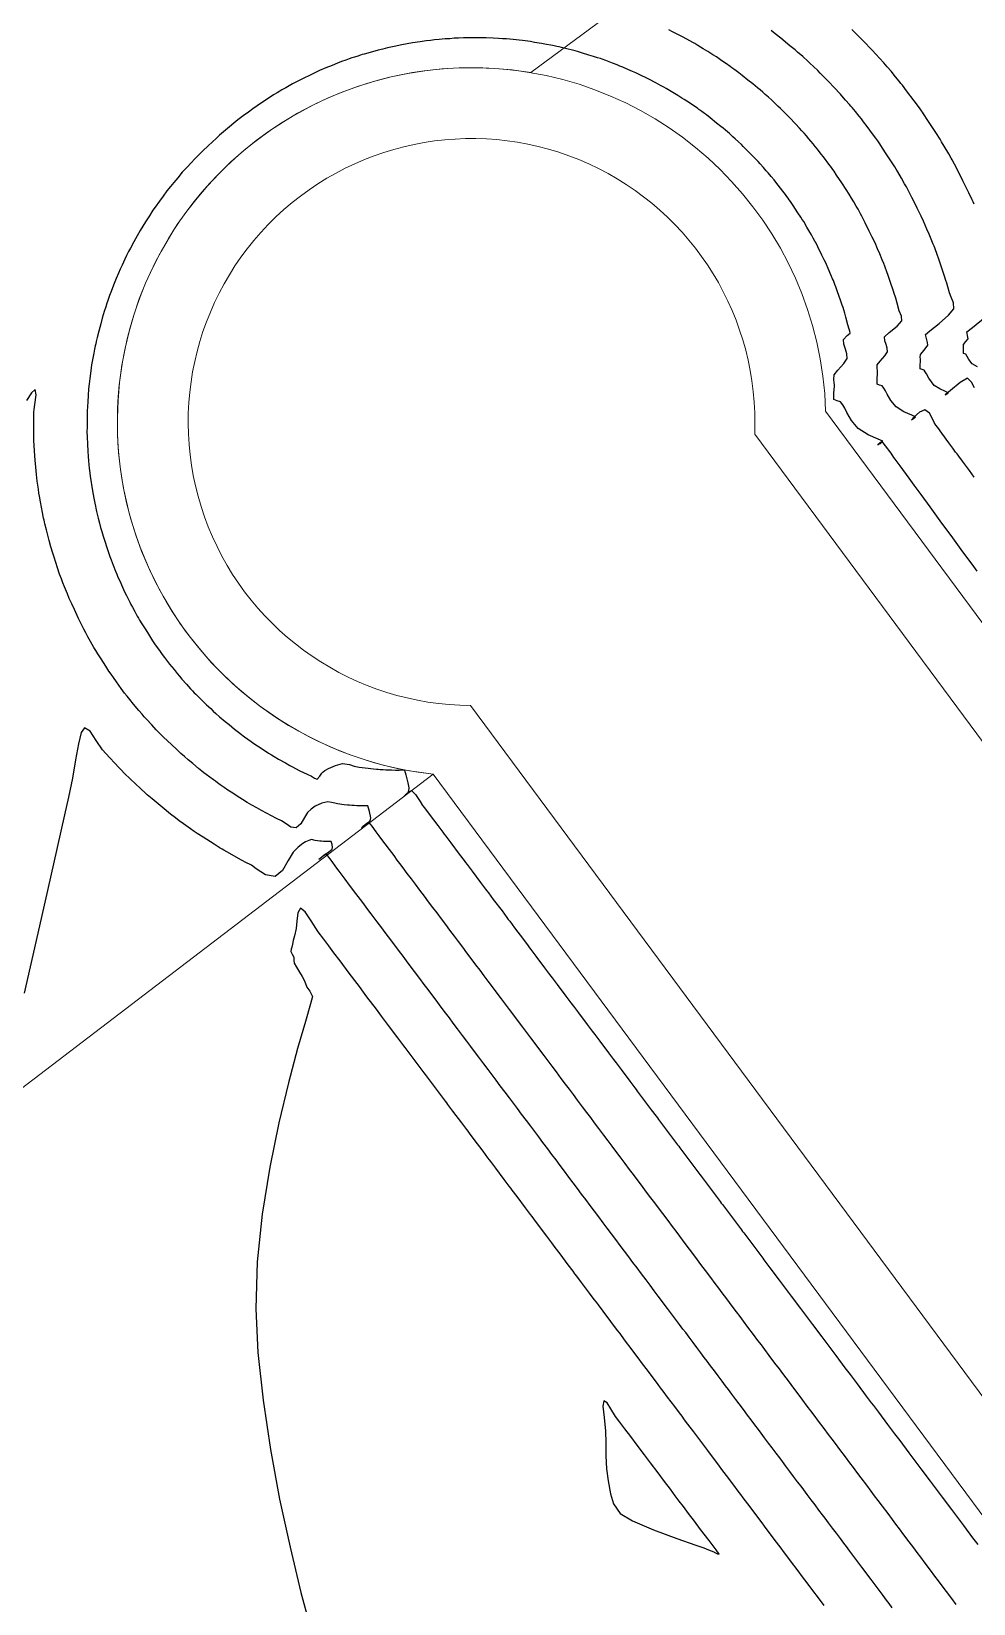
# Model space of a CAD drawing. Header units: millimetres. Extents: x 340454 to 342791, y 6993867 to 6995092.
# Drawn here: x 340699.04 to 340725.63, y 6994700.6 to 6994744.97 of the extents above; entities that cross this region are included whole.
import ezdxf

# ---------------------------------------------------------------- set-up
doc = ezdxf.new("R2010")
doc.units = ezdxf.units.MM
doc.header["$LTSCALE"] = 10
for name, color, linetype in [('T-HM-CURVA_INTERMEDIARIA', 45, 'Continuous'), ('T-HM-CURVA_MESTRA', 20, 'Continuous'), ('URB-Calçadas', 2, 'Continuous'), ('URB-Quadras', 3, 'Continuous')]:
    doc.layers.add(name, color=color, linetype=linetype)

msp = doc.modelspace()

# ---------------------------------------------------------------- linework, layer by layer
at = {"layer": 'T-HM-CURVA_INTERMEDIARIA', "color": 45, "linetype": 'Continuous', "lineweight": -3, "flags": 128}
for points, elevation in [([(340725.732, 6994729.737), (340725.59, 6994729.93), (340725.332, 6994730.284), (340725.19, 6994730.478), (340725.14, 6994730.546), (340724.998, 6994730.739), (340724.741, 6994731.091), (340724.599, 6994731.285), (340724.547, 6994731.356), (340724.406, 6994731.549), (340724.15, 6994731.899), (340724.009, 6994732.092), (340723.954, 6994732.166), (340723.813, 6994732.36), (340723.557, 6994732.71), (340723.418, 6994732.899), (340723.384, 6994732.946), (340723.303, 6994733.063), (340723.151, 6994733.277), (340723.056, 6994733.394), (340722.984, 6994733.347), (340722.928, 6994733.298), (340723, 6994733.345), (340723.072, 6994733.407), (340722.941, 6994733.466), (340722.658, 6994733.589), (340722.38, 6994733.766), (340722.189, 6994733.993), (340722.06, 6994734.215), (340721.995, 6994734.342), (340721.941, 6994734.435), (340721.88, 6994734.516), (340721.78, 6994734.548), (340721.692, 6994734.584), (340721.689, 6994734.774), (340721.704, 6994734.948), (340721.704, 6994735.001), (340721.703, 6994735.054), (340721.693, 6994735.149), (340721.697, 6994735.278), (340721.798, 6994735.406), (340721.969, 6994735.598), (340722.07, 6994735.742), (340722.06, 6994735.868), (340722.02, 6994736.001), (340721.973, 6994736.145), (340721.958, 6994736.279), (340722.062, 6994736.39), (340722.152, 6994736.455), (340722.141, 6994736.51), (340722.122, 6994736.567), (340722.089, 6994736.69), (340722.031, 6994736.902), (340721.998, 6994737.022), (340721.969, 6994737.116), (340721.948, 6994737.177), (340721.924, 6994737.246), (340721.876, 6994737.386), (340721.793, 6994737.625), (340721.745, 6994737.763), (340721.72, 6994737.827), (340721.697, 6994737.887), (340721.675, 6994737.939), (340721.653, 6994737.991), (340721.608, 6994738.097), (340721.529, 6994738.283), (340721.481, 6994738.395), (340721.45, 6994738.46), (340721.418, 6994738.524), (340721.351, 6994738.66), (340721.239, 6994738.888), (340721.178, 6994739.009), (340721.154, 6994739.055), (340721.108, 6994739.138), (340721.059, 6994739.227), (340721.013, 6994739.307), (340720.929, 6994739.449), (340720.838, 6994739.603), (340720.798, 6994739.665), (340720.756, 6994739.728), (340720.675, 6994739.851), (340720.539, 6994740.057), (340720.462, 6994740.174), (340720.43, 6994740.219), (340720.398, 6994740.264), (340720.36, 6994740.313), (340720.321, 6994740.365), (340720.246, 6994740.464), (340720.12, 6994740.629), (340720.051, 6994740.719), (340720.002, 6994740.778), (340719.919, 6994740.879), (340719.835, 6994740.979), (340719.783, 6994741.038), (340719.702, 6994741.131), (340719.607, 6994741.238), (340719.551, 6994741.296), (340719.496, 6994741.353), (340719.392, 6994741.46), (340719.223, 6994741.634), (340719.131, 6994741.728), (340719.079, 6994741.778), (340718.994, 6994741.858), (340718.907, 6994741.939), (340718.84, 6994741.999), (340718.741, 6994742.086), (340718.627, 6994742.187), (340718.561, 6994742.24), (340718.496, 6994742.292), (340718.38, 6994742.385), (340718.194, 6994742.534), (340718.095, 6994742.613), (340718.041, 6994742.653), (340717.963, 6994742.71), (340717.879, 6994742.771), (340717.836, 6994742.801), (340717.792, 6994742.831), (340717.671, 6994742.914), (340717.537, 6994743.005), (340717.468, 6994743.049), (340717.398, 6994743.091), (340717.283, 6994743.163), (340717.1, 6994743.275), (340717.002, 6994743.335), (340716.957, 6994743.361), (340716.89, 6994743.397), (340716.795, 6994743.448), (340716.665, 6994743.517), (340716.464, 6994743.623), (340716.356, 6994743.681), (340716.287, 6994743.713), (340716.198, 6994743.756), (340716.103, 6994743.801), (340716.052, 6994743.823), (340716.002, 6994743.845), (340715.878, 6994743.9), (340715.736, 6994743.961), (340715.652, 6994743.994), (340715.569, 6994744.026), (340715.443, 6994744.074), (340715.251, 6994744.147), (340715.15, 6994744.186), (340715.1, 6994744.203), (340715.022, 6994744.227), (340714.908, 6994744.263), (340714.773, 6994744.305), (340714.57, 6994744.368), (340714.452, 6994744.404), (340714.383, 6994744.422), (340714.314, 6994744.439), (340714.148, 6994744.481), (340713.998, 6994744.519), (340713.935, 6994744.533), (340713.872, 6994744.547), (340713.792, 6994744.564), (340713.698, 6994744.581), (340713.58, 6994744.602), (340713.44, 6994744.627), (340713.241, 6994744.662), (340713.123, 6994744.683), (340713.051, 6994744.693), (340712.978, 6994744.703), (340712.896, 6994744.712), (340712.805, 6994744.721), (340712.638, 6994744.74), (340712.449, 6994744.759), (340712.334, 6994744.766), (340712.219, 6994744.771), (340712.075, 6994744.778), (340711.879, 6994744.788), (340711.772, 6994744.793), (340711.719, 6994744.794), (340711.666, 6994744.794), (340711.567, 6994744.795), (340711.463, 6994744.795), (340711.398, 6994744.794), (340711.333, 6994744.792), (340711.234, 6994744.79), (340711.095, 6994744.785), (340710.974, 6994744.777), (340710.848, 6994744.767), (340710.717, 6994744.758), (340710.546, 6994744.746), (340710.42, 6994744.735), (340710.302, 6994744.72), (340710.184, 6994744.703), (340710.008, 6994744.681), (340709.793, 6994744.65), (340709.642, 6994744.622), (340709.491, 6994744.591), (340709.277, 6994744.549), (340709.086, 6994744.509), (340708.955, 6994744.475), (340708.825, 6994744.439), (340708.6, 6994744.379), (340708.433, 6994744.334), (340708.378, 6994744.317), (340708.323, 6994744.299), (340708.248, 6994744.276), (340708.16, 6994744.248), (340708.085, 6994744.222), (340708.01, 6994744.195), (340707.914, 6994744.162), (340707.793, 6994744.119), (340707.674, 6994744.071), (340707.531, 6994744.013), (340707.35, 6994743.94), (340707.168, 6994743.864), (340707.037, 6994743.803), (340706.908, 6994743.739), (340706.709, 6994743.644), (340706.56, 6994743.571), (340706.486, 6994743.531), (340706.412, 6994743.491), (340706.309, 6994743.435), (340706.217, 6994743.384), (340706.164, 6994743.354), (340706.111, 6994743.322), (340706.046, 6994743.285), (340705.972, 6994743.241), (340705.873, 6994743.178), (340705.723, 6994743.08), (340705.564, 6994742.979), (340705.406, 6994742.875), (340705.284, 6994742.787), (340705.165, 6994742.697), (340705.014, 6994742.587), (340704.864, 6994742.474), (340704.748, 6994742.379), (340704.633, 6994742.281), (340704.458, 6994742.133), (340704.349, 6994742.041), (340704.301, 6994741.998), (340704.242, 6994741.944), (340704.163, 6994741.869), (340704.022, 6994741.736), (340703.886, 6994741.61), (340703.752, 6994741.482), (340703.648, 6994741.372), (340703.545, 6994741.261), (340703.43, 6994741.14), (340703.296, 6994740.995), (340703.168, 6994740.843), (340703.059, 6994740.708), (340702.96, 6994740.59), (340702.863, 6994740.47), (340702.755, 6994740.324), (340702.649, 6994740.176), (340702.531, 6994740.012), (340702.467, 6994739.924), (340702.435, 6994739.876), (340702.367, 6994739.768), (340702.257, 6994739.595), (340702.181, 6994739.475), (340702.106, 6994739.354), (340702.021, 6994739.202), (340701.93, 6994739.035), (340701.834, 6994738.858), (340701.781, 6994738.762), (340701.75, 6994738.7), (340701.724, 6994738.648), (340701.674, 6994738.54), (340701.598, 6994738.378), (340701.545, 6994738.265), (340701.493, 6994738.151), (340701.43, 6994737.994), (340701.357, 6994737.807), (340701.286, 6994737.629), (340701.244, 6994737.522), (340701.222, 6994737.459), (340701.202, 6994737.402), (340701.185, 6994737.353), (340701.169, 6994737.304), (340701.136, 6994737.2), (340701.094, 6994737.068), (340701.064, 6994736.974), (340701.035, 6994736.879), (340700.993, 6994736.72), (340700.94, 6994736.513), (340700.894, 6994736.333), (340700.866, 6994736.223), (340700.852, 6994736.158), (340700.839, 6994736.099), (340700.819, 6994736.005), (340700.799, 6994735.892), (340700.773, 6994735.75), (340700.755, 6994735.654), (340700.738, 6994735.558), (340700.716, 6994735.387), (340700.689, 6994735.172), (340700.669, 6994735.029), (340700.652, 6994734.886), (340700.638, 6994734.695), (340700.627, 6994734.517), (340700.618, 6994734.386), (340700.61, 6994734.255), (340700.608, 6994734.12), (340700.607, 6994733.947), (340700.607, 6994733.806), (340700.606, 6994733.669), (340700.607, 6994733.531), (340700.618, 6994733.324), (340700.631, 6994733.121), (340700.64, 6994732.973), (340700.648, 6994732.853), (340700.66, 6994732.736), (340700.67, 6994732.645), (340700.677, 6994732.58), (340700.684, 6994732.515), (340700.698, 6994732.41), (340700.713, 6994732.306), (340700.722, 6994732.243), (340700.731, 6994732.179), (340700.762, 6994732.007), (340700.801, 6994731.798), (340700.827, 6994731.659), (340700.843, 6994731.57), (340700.856, 6994731.511), (340700.879, 6994731.418), (340700.926, 6994731.234), (340700.962, 6994731.091), (340700.991, 6994730.971), (340701.023, 6994730.852), (340701.062, 6994730.725), (340701.116, 6994730.556), (340701.157, 6994730.433), (340701.2, 6994730.296), (340701.23, 6994730.204), (340701.25, 6994730.15), (340701.266, 6994730.104), (340701.285, 6994730.052), (340701.344, 6994729.906), (340701.412, 6994729.734), (340701.445, 6994729.652), (340701.478, 6994729.57), (340701.529, 6994729.46), (340701.61, 6994729.283), (340701.669, 6994729.157), (340701.721, 6994729.046), (340701.765, 6994728.952), (340701.812, 6994728.86), (340701.848, 6994728.792), (340701.888, 6994728.716), (340701.954, 6994728.596), (340702.026, 6994728.468), (340702.058, 6994728.41), (340702.091, 6994728.353), (340702.153, 6994728.252), (340702.263, 6994728.077), (340702.339, 6994727.956), (340702.395, 6994727.865), (340702.453, 6994727.775), (340702.532, 6994727.662), (340702.651, 6994727.498), (340702.73, 6994727.388), (340702.79, 6994727.304), (340702.851, 6994727.22), (340702.936, 6994727.114), (340703.065, 6994726.957), (340703.152, 6994726.851), (340703.217, 6994726.771), (340703.283, 6994726.692), (340703.412, 6994726.549), (340703.53, 6994726.42), (340703.586, 6994726.359), (340703.635, 6994726.306), (340703.675, 6994726.265), (340703.714, 6994726.224), (340703.811, 6994726.131), (340703.984, 6994725.965), (340704.098, 6994725.856), (340704.17, 6994725.787), (340704.242, 6994725.719), (340704.348, 6994725.629), (340704.511, 6994725.493), (340704.616, 6994725.405), (340704.691, 6994725.342), (340704.766, 6994725.279), (340704.88, 6994725.192), (340704.972, 6994725.122), (340705.012, 6994725.092), (340705.052, 6994725.061), (340705.149, 6994724.992), (340705.243, 6994724.925), (340705.317, 6994724.873), (340705.42, 6994724.806), (340705.61, 6994724.683), (340705.734, 6994724.603), (340705.813, 6994724.551), (340705.892, 6994724.501), (340706.015, 6994724.432), (340706.207, 6994724.324), (340706.328, 6994724.256), (340706.409, 6994724.21), (340706.49, 6994724.166), (340706.617, 6994724.104), (340706.818, 6994724.007), (340706.944, 6994723.947), (340707.029, 6994723.897), (340707.108, 6994723.868), (340707.178, 6994723.952), (340707.233, 6994724.038), (340707.275, 6994724.076), (340707.319, 6994724.111), (340707.421, 6994724.163), (340707.625, 6994724.253), (340707.816, 6994724.308), (340708.015, 6994724.279), (340708.153, 6994724.232), (340708.286, 6994724.209), (340708.376, 6994724.195), (340708.462, 6994724.183), (340708.545, 6994724.172), (340708.619, 6994724.164), (340708.693, 6994724.157), (340708.779, 6994724.15), (340708.83, 6994724.146), (340708.885, 6994724.142), (340708.965, 6994724.137), (340709.038, 6994724.133), (340709.099, 6994724.129), (340709.203, 6994724.125), (340709.314, 6994724.12), (340709.365, 6994724.12), (340709.417, 6994724.119), (340709.49, 6994724.126), (340709.568, 6994724.121), (340709.609, 6994723.992), (340709.664, 6994723.76), (340709.692, 6994723.618), (340709.678, 6994723.534), (340709.655, 6994723.463), (340709.602, 6994723.421), (340709.558, 6994723.389), (340709.64, 6994723.47), (340709.768, 6994723.545), (340709.877, 6994723.434), (340710.012, 6994723.237), (340710.082, 6994723.127), (340710.137, 6994723.055), (340710.269, 6994722.878), (340710.511, 6994722.556), (340710.65, 6994722.371), (340710.693, 6994722.313), (340710.737, 6994722.255), (340710.875, 6994722.071), (340711.116, 6994721.75), (340711.253, 6994721.567), (340711.295, 6994721.511), (340711.338, 6994721.455), (340711.476, 6994721.271), (340711.719, 6994720.947), (340711.856, 6994720.764), (340711.897, 6994720.71), (340711.938, 6994720.656), (340712.077, 6994720.471), (340712.322, 6994720.145), (340712.46, 6994719.961), (340712.499, 6994719.908), (340712.539, 6994719.856), (340712.678, 6994719.671), (340712.924, 6994719.343), (340713.063, 6994719.158), (340713.101, 6994719.107), (340713.139, 6994719.056), (340713.278, 6994718.871), (340713.526, 6994718.541), (340713.665, 6994718.356), (340713.702, 6994718.307), (340713.74, 6994718.257), (340713.879, 6994718.071), (340714.127, 6994717.741), (340714.266, 6994717.555), (340714.303, 6994717.506), (340714.34, 6994717.457), (340714.48, 6994717.271), (340714.728, 6994716.94), (340714.868, 6994716.754), (340714.904, 6994716.706), (340714.941, 6994716.657), (340715.08, 6994716.471), (340715.33, 6994716.139), (340715.469, 6994715.953), (340715.505, 6994715.905), (340715.541, 6994715.858), (340715.681, 6994715.671), (340715.931, 6994715.338), (340716.071, 6994715.152), (340716.106, 6994715.105), (340716.142, 6994715.058), (340716.282, 6994714.871), (340716.533, 6994714.537), (340716.673, 6994714.351), (340716.707, 6994714.305), (340716.742, 6994714.258), (340716.883, 6994714.071), (340717.134, 6994713.736), (340717.275, 6994713.549), (340717.309, 6994713.504), (340717.343, 6994713.459), (340717.483, 6994713.271), (340717.736, 6994712.934), (340717.877, 6994712.747), (340717.91, 6994712.703), (340717.943, 6994712.659), (340718.084, 6994712.471), (340718.338, 6994712.133), (340718.479, 6994711.945), (340718.511, 6994711.902), (340718.544, 6994711.859), (340718.685, 6994711.671), (340718.94, 6994711.332), (340719.081, 6994711.144), (340719.113, 6994711.102), (340719.144, 6994711.06), (340719.286, 6994710.871), (340719.542, 6994710.53), (340719.683, 6994710.342), (340719.714, 6994710.301), (340719.745, 6994710.26), (340719.887, 6994710.071), (340720.143, 6994709.729), (340720.285, 6994709.54), (340720.345, 6994709.46), (340720.487, 6994709.271), (340720.745, 6994708.928), (340720.887, 6994708.739), (340720.946, 6994708.661), (340721.088, 6994708.471), (340721.347, 6994708.127), (340721.489, 6994707.937), (340721.546, 6994707.861), (340721.603, 6994707.785), (340721.746, 6994707.595), (340722.004, 6994707.251), (340722.147, 6994707.062), (340722.204, 6994706.985), (340722.346, 6994706.795), (340722.605, 6994706.452), (340722.747, 6994706.262), (340722.805, 6994706.185), (340722.947, 6994705.996), (340723.205, 6994705.652), (340723.348, 6994705.462), (340723.405, 6994705.385), (340723.548, 6994705.196), (340723.806, 6994704.852), (340723.948, 6994704.663), (340724.006, 6994704.586), (340724.148, 6994704.396), (340724.406, 6994704.053), (340724.549, 6994703.863), (340724.606, 6994703.786), (340724.749, 6994703.596), (340725.007, 6994703.253), (340725.149, 6994703.063), (340725.207, 6994702.986), (340725.349, 6994702.797), (340725.607, 6994702.453), (340725.75, 6994702.264)], 729), ([(340725.648, 6994732.391), (340725.515, 6994732.574), (340725.322, 6994732.838), (340725.214, 6994732.985), (340725.169, 6994733.044), (340725.127, 6994733.099), (340725.09, 6994733.153), (340725.052, 6994733.206), (340724.94, 6994733.359), (340724.742, 6994733.63), (340724.623, 6994733.792), (340724.573, 6994733.862), (340724.522, 6994733.931), (340724.475, 6994734.033), (340724.385, 6994734.192), (340724.262, 6994734.287), (340724.103, 6994734.223), (340723.95, 6994734.083), (340723.882, 6994734.006), (340723.938, 6994734.044), (340723.995, 6994734.091), (340723.892, 6994734.136), (340723.669, 6994734.234), (340723.451, 6994734.373), (340723.299, 6994734.554), (340723.197, 6994734.731), (340723.148, 6994734.827), (340723.105, 6994734.899), (340723.058, 6994734.964), (340722.98, 6994734.989), (340722.91, 6994735.017), (340722.909, 6994735.165), (340722.919, 6994735.303), (340722.919, 6994735.387), (340722.912, 6994735.464), (340722.914, 6994735.563), (340722.993, 6994735.662), (340723.128, 6994735.819), (340723.207, 6994735.928), (340723.197, 6994736.027), (340723.168, 6994736.131), (340723.132, 6994736.241), (340723.119, 6994736.35), (340723.248, 6994736.47), (340723.476, 6994736.652), (340723.613, 6994736.798), (340723.596, 6994736.934), (340723.536, 6994737.082), (340723.477, 6994737.298), (340723.438, 6994737.442), (340723.422, 6994737.495), (340723.405, 6994737.549), (340723.365, 6994737.666), (340723.291, 6994737.881), (340723.233, 6994738.05), (340723.177, 6994738.211), (340723.151, 6994738.285), (340723.127, 6994738.349), (340723.097, 6994738.425), (340723.056, 6994738.523), (340722.985, 6994738.692), (340722.925, 6994738.835), (340722.852, 6994739.004), (340722.775, 6994739.165), (340722.691, 6994739.334), (340722.577, 6994739.565), (340722.509, 6994739.702), (340722.477, 6994739.761), (340722.445, 6994739.82), (340722.41, 6994739.883), (340722.374, 6994739.95), (340722.322, 6994740.038), (340722.253, 6994740.157), (340722.191, 6994740.264), (340722.123, 6994740.378), (340722.035, 6994740.513), (340721.911, 6994740.7), (340721.769, 6994740.916), (340721.695, 6994741.027), (340721.659, 6994741.078), (340721.622, 6994741.129), (340721.552, 6994741.223), (340721.422, 6994741.394), (340721.307, 6994741.546), (340721.229, 6994741.648), (340721.165, 6994741.727), (340721.103, 6994741.801), (340721.044, 6994741.873), (340720.984, 6994741.944), (340720.917, 6994742.021), (340720.848, 6994742.098), (340720.787, 6994742.169), (340720.724, 6994742.239), (340720.609, 6994742.359), (340720.434, 6994742.539), (340720.281, 6994742.698), (340720.184, 6994742.796), (340720.111, 6994742.866), (340720.046, 6994742.928), (340719.988, 6994742.982), (340719.929, 6994743.037), (340719.845, 6994743.112), (340719.753, 6994743.193), (340719.682, 6994743.256), (340719.611, 6994743.319), (340719.53, 6994743.384), (340719.398, 6994743.491), (340719.265, 6994743.597), (340719.105, 6994743.726), (340719.006, 6994743.804), (340718.93, 6994743.861), (340718.864, 6994743.909), (340718.813, 6994743.947), (340718.761, 6994743.984), (340718.655, 6994744.057), (340718.532, 6994744.142), (340718.453, 6994744.197), (340718.373, 6994744.251), (340718.278, 6994744.31), (340718.129, 6994744.403), (340718.003, 6994744.48), (340717.852, 6994744.573), (340717.765, 6994744.627), (340717.713, 6994744.657), (340717.62, 6994744.706), (340717.434, 6994744.806), (340717.281, 6994744.887), (340717.138, 6994744.964), (340717.029, 6994745.021)], 728), ([(340725.66, 6994734.916), (340725.577, 6994735.075), (340725.467, 6994735.18), (340725.259, 6994735.066), (340724.978, 6994734.837), (340724.836, 6994734.713), (340724.877, 6994734.742), (340724.919, 6994734.775), (340724.844, 6994734.807), (340724.681, 6994734.879), (340724.522, 6994734.981), (340724.368, 6994735.183), (340724.302, 6994735.311), (340724.269, 6994735.363), (340724.235, 6994735.411), (340724.18, 6994735.43), (340724.128, 6994735.45), (340724.128, 6994735.557), (340724.134, 6994735.659), (340724.134, 6994735.72), (340724.13, 6994735.778), (340724.131, 6994735.848), (340724.238, 6994735.978), (340724.344, 6994736.113), (340724.335, 6994736.187), (340724.316, 6994736.262), (340724.292, 6994736.342), (340724.28, 6994736.421), (340724.401, 6994736.522), (340724.661, 6994736.727), (340724.929, 6994736.959), (340725.073, 6994737.14), (340725.069, 6994737.314), (340725.005, 6994737.474), (340724.95, 6994737.597), (340724.905, 6994737.763), (340724.878, 6994737.862), (340724.855, 6994737.938), (340724.812, 6994738.065), (340724.727, 6994738.315), (340724.658, 6994738.516), (340724.595, 6994738.701), (340724.558, 6994738.807), (340724.537, 6994738.862), (340724.518, 6994738.909), (340724.497, 6994738.964), (340724.456, 6994739.062), (340724.376, 6994739.252), (340724.316, 6994739.394), (340724.27, 6994739.503), (340724.223, 6994739.613), (340724.152, 6994739.76), (340724.044, 6994739.979), (340723.963, 6994740.144), (340723.895, 6994740.284), (340723.839, 6994740.395), (340723.779, 6994740.507), (340723.736, 6994740.585), (340723.688, 6994740.673), (340723.595, 6994740.831), (340723.493, 6994741.006), (340723.45, 6994741.08), (340723.407, 6994741.152), (340723.32, 6994741.286), (340723.17, 6994741.515), (340723.066, 6994741.673), (340722.983, 6994741.798), (340722.929, 6994741.88), (340722.9, 6994741.922), (340722.871, 6994741.963), (340722.784, 6994742.078), (340722.626, 6994742.288), (340722.524, 6994742.422), (340722.466, 6994742.5), (340722.407, 6994742.577), (340722.297, 6994742.71), (340722.203, 6994742.824), (340722.168, 6994742.866), (340722.133, 6994742.909), (340722.023, 6994743.034), (340721.913, 6994743.158), (340721.878, 6994743.199), (340721.842, 6994743.239), (340721.723, 6994743.362), (340721.507, 6994743.586), (340721.372, 6994743.726), (340721.305, 6994743.795), (340721.237, 6994743.865), (340721.114, 6994743.982), (340721.013, 6994744.077), (340720.952, 6994744.134), (340720.81, 6994744.261), (340720.666, 6994744.388), (340720.595, 6994744.451), (340720.451, 6994744.567), (340720.189, 6994744.778), (340720.035, 6994744.902), (340719.977, 6994744.949), (340719.918, 6994744.996)], 727), ([(340725.648, 6994740.095), (340725.621, 6994740.158), (340725.594, 6994740.221), (340725.5, 6994740.415), (340725.332, 6994740.757), (340725.236, 6994740.954), (340725.203, 6994741.021), (340725.169, 6994741.088), (340725.094, 6994741.228), (340725.027, 6994741.35), (340725.002, 6994741.395), (340724.933, 6994741.515), (340724.805, 6994741.734), (340724.733, 6994741.856), (340724.692, 6994741.927), (340724.569, 6994742.114), (340724.345, 6994742.456), (340724.221, 6994742.646), (340724.192, 6994742.69), (340724.163, 6994742.734), (340724.125, 6994742.787), (340724.082, 6994742.848), (340723.958, 6994743.012), (340723.743, 6994743.297), (340723.626, 6994743.451), (340723.584, 6994743.506), (340723.538, 6994743.563), (340723.432, 6994743.693), (340723.303, 6994743.847), (340723.196, 6994743.974), (340723.1, 6994744.083), (340722.979, 6994744.218), (340722.771, 6994744.438), (340722.515, 6994744.704), (340722.311, 6994744.912), (340722.194, 6994745.027)], 726), ([(340725.74, 6994735.505), (340725.593, 6994735.589), (340725.503, 6994735.71), (340725.455, 6994735.796), (340725.413, 6994735.859), (340725.346, 6994735.883), (340725.346, 6994735.943), (340725.35, 6994736.014), (340725.346, 6994736.074), (340725.347, 6994736.132), (340725.416, 6994736.218), (340725.482, 6994736.299), (340725.464, 6994736.393), (340725.45, 6994736.443), (340725.441, 6994736.493), (340725.603, 6994736.619), (340725.962, 6994736.903)], 726), ([(340725.145, 6994700.571), (340725.021, 6994700.735), (340724.87, 6994700.937), (340724.747, 6994701.101), (340724.646, 6994701.236), (340724.544, 6994701.37), (340724.421, 6994701.535), (340724.268, 6994701.739), (340724.145, 6994701.903), (340724.044, 6994702.037), (340723.944, 6994702.17), (340723.82, 6994702.336), (340723.666, 6994702.541), (340723.542, 6994702.705), (340723.443, 6994702.837), (340723.343, 6994702.97), (340723.219, 6994703.135), (340723.063, 6994703.343), (340722.94, 6994703.507), (340722.841, 6994703.638), (340722.743, 6994703.769), (340722.618, 6994703.935), (340722.461, 6994704.145), (340722.338, 6994704.309), (340722.24, 6994704.439), (340722.142, 6994704.569), (340722.018, 6994704.735), (340721.859, 6994704.946), (340721.735, 6994705.111), (340721.639, 6994705.24), (340721.542, 6994705.369), (340721.417, 6994705.535), (340721.257, 6994705.748), (340721.133, 6994705.913), (340721.037, 6994706.041), (340720.941, 6994706.168), (340720.817, 6994706.335), (340720.655, 6994706.55), (340720.531, 6994706.715), (340720.436, 6994706.842), (340720.341, 6994706.968), (340720.246, 6994707.094), (340720.152, 6994707.22), (340720.028, 6994707.385), (340719.866, 6994707.6), (340719.74, 6994707.768), (340719.644, 6994707.896), (340719.548, 6994708.024), (340719.424, 6994708.189), (340719.265, 6994708.4), (340719.14, 6994708.567), (340719.042, 6994708.698), (340718.944, 6994708.829), (340718.821, 6994708.992), (340718.665, 6994709.2), (340718.539, 6994709.367), (340718.44, 6994709.5), (340718.34, 6994709.633), (340718.217, 6994709.797), (340718.063, 6994710.001), (340717.939, 6994710.167), (340717.837, 6994710.302), (340717.736, 6994710.437), (340717.613, 6994710.601), (340717.462, 6994710.801), (340717.338, 6994710.966), (340717.235, 6994711.104), (340717.131, 6994711.242), (340717.009, 6994711.405), (340716.861, 6994711.602), (340716.738, 6994711.766), (340716.632, 6994711.906), (340716.527, 6994712.047), (340716.405, 6994712.209), (340716.26, 6994712.402), (340716.137, 6994712.566), (340716.03, 6994712.709), (340715.922, 6994712.852), (340715.802, 6994713.013), (340715.659, 6994713.203), (340715.537, 6994713.365), (340715.428, 6994713.511), (340715.318, 6994713.656), (340715.198, 6994713.817), (340715.057, 6994714.004), (340714.936, 6994714.165), (340714.826, 6994714.312), (340714.716, 6994714.459), (340714.596, 6994714.619), (340714.457, 6994714.804), (340714.336, 6994714.964), (340714.225, 6994715.113), (340714.113, 6994715.261), (340713.993, 6994715.421), (340713.856, 6994715.604), (340713.735, 6994715.764), (340713.623, 6994715.914), (340713.51, 6994716.064), (340713.391, 6994716.223), (340713.255, 6994716.404), (340713.135, 6994716.564), (340713.021, 6994716.715), (340712.908, 6994716.866), (340712.789, 6994717.025), (340712.654, 6994717.204), (340712.534, 6994717.363), (340712.42, 6994717.516), (340712.305, 6994717.669), (340712.187, 6994717.827), (340712.053, 6994718.004), (340711.934, 6994718.163), (340711.818, 6994718.318), (340711.702, 6994718.473), (340711.584, 6994718.629), (340711.453, 6994718.803), (340711.333, 6994718.963), (340711.214, 6994719.122), (340711.095, 6994719.28), (340710.978, 6994719.436), (340710.852, 6994719.604), (340710.733, 6994719.762), (340710.61, 6994719.926), (340710.488, 6994720.089), (340710.372, 6994720.243), (340710.25, 6994720.405), (340710.132, 6994720.562), (340710.006, 6994720.73), (340709.88, 6994720.898), (340709.766, 6994721.05), (340709.649, 6994721.206), (340709.532, 6994721.362), (340709.439, 6994721.485), (340709.365, 6994721.583), (340709.273, 6994721.707), (340709.146, 6994721.876), (340709.02, 6994722.043), (340708.931, 6994722.161), (340708.851, 6994722.269), (340708.77, 6994722.377), (340708.652, 6994722.542), (340708.563, 6994722.651), (340708.506, 6994722.615), (340708.451, 6994722.569), (340708.396, 6994722.527), (340708.352, 6994722.496), (340708.469, 6994722.583), (340708.592, 6994722.677), (340708.607, 6994722.727), (340708.617, 6994722.779), (340708.579, 6994722.949), (340708.535, 6994723.112), (340708.484, 6994723.114), (340708.435, 6994723.111), (340708.367, 6994723.112), (340708.303, 6994723.114), (340708.224, 6994723.117), (340708.146, 6994723.122), (340708.083, 6994723.126), (340708.013, 6994723.131), (340707.956, 6994723.136), (340707.869, 6994723.145), (340707.803, 6994723.153), (340707.747, 6994723.161), (340707.682, 6994723.171), (340707.599, 6994723.186), (340707.509, 6994723.211), (340707.401, 6994723.229), (340707.239, 6994723.186), (340707.047, 6994723.105), (340706.93, 6994723.023), (340706.829, 6994722.921), (340706.748, 6994722.783), (340706.647, 6994722.603), (340706.513, 6994722.491), (340706.364, 6994722.513), (340706.225, 6994722.604), (340706.097, 6994722.69), (340705.953, 6994722.758), (340705.811, 6994722.829), (340705.675, 6994722.902), (340705.528, 6994722.985), (340705.399, 6994723.058), (340705.264, 6994723.132), (340705.131, 6994723.209), (340704.999, 6994723.291), (340704.85, 6994723.388), (340704.725, 6994723.47), (340704.586, 6994723.559), (340704.476, 6994723.63), (340704.367, 6994723.707), (340704.287, 6994723.765), (340704.231, 6994723.805), (340704.175, 6994723.845), (340704.073, 6994723.922), (340703.968, 6994724.001), (340703.909, 6994724.046), (340703.849, 6994724.092), (340703.756, 6994724.17), (340703.591, 6994724.307), (340703.462, 6994724.416), (340703.357, 6994724.503), (340703.253, 6994724.591), (340703.138, 6994724.699), (340702.988, 6994724.841), (340702.879, 6994724.947), (340702.765, 6994725.055), (340702.69, 6994725.127), (340702.643, 6994725.174), (340702.604, 6994725.214), (340702.562, 6994725.258), (340702.436, 6994725.395), (340702.289, 6994725.555), (340702.225, 6994725.625), (340702.161, 6994725.696), (340702.068, 6994725.808), (340701.921, 6994725.987), (340701.819, 6994726.113), (340701.743, 6994726.205), (340701.669, 6994726.297), (340701.575, 6994726.425), (340701.441, 6994726.612), (340701.352, 6994726.736), (340701.287, 6994726.826), (340701.223, 6994726.916), (340701.134, 6994727.055), (340701.002, 6994727.266), (340700.916, 6994727.403), (340700.859, 6994727.493), (340700.803, 6994727.584), (340700.709, 6994727.749), (340700.632, 6994727.888), (340700.601, 6994727.942), (340700.571, 6994727.997), (340700.517, 6994728.101), (340700.467, 6994728.197), (340700.432, 6994728.265), (340700.368, 6994728.401), (340700.25, 6994728.655), (340700.177, 6994728.811), (340700.14, 6994728.889), (340700.104, 6994728.967), (340700.053, 6994729.093), (340699.974, 6994729.292), (340699.929, 6994729.405), (340699.907, 6994729.46), (340699.885, 6994729.516), (340699.86, 6994729.582), (340699.834, 6994729.654), (340699.777, 6994729.83), (340699.68, 6994730.13), (340699.624, 6994730.301), (340699.604, 6994730.363), (340699.585, 6994730.425), (340699.54, 6994730.599), (340699.463, 6994730.901), (340699.42, 6994731.07), (340699.406, 6994731.127), (340699.394, 6994731.175), (340699.381, 6994731.233), (340699.351, 6994731.395), (340699.296, 6994731.693), (340699.265, 6994731.858), (340699.251, 6994731.935), (340699.233, 6994732.053), (340699.202, 6994732.28), (340699.179, 6994732.468), (340699.159, 6994732.671), (340699.142, 6994732.87), (340699.124, 6994733.123), (340699.11, 6994733.433), (340699.105, 6994733.788), (340699.107, 6994734.094), (340699.109, 6994734.228), (340699.111, 6994734.296), (340699.135, 6994734.442), (340699.167, 6994734.711), (340699.148, 6994734.869), (340699.041, 6994734.775), (340698.9, 6994734.558)], 728), ([(340723.339, 6994700.477), (340723.247, 6994700.6), (340723.174, 6994700.697), (340723.082, 6994700.82), (340722.968, 6994700.972), (340722.854, 6994701.124), (340722.739, 6994701.277), (340722.646, 6994701.401), (340722.571, 6994701.5), (340722.478, 6994701.624), (340722.365, 6994701.775), (340722.253, 6994701.924), (340722.138, 6994702.077), (340722.044, 6994702.203), (340721.969, 6994702.303), (340721.874, 6994702.429), (340721.761, 6994702.579), (340721.652, 6994702.725), (340721.538, 6994702.876), (340721.442, 6994703.004), (340721.366, 6994703.105), (340721.27, 6994703.233), (340721.158, 6994703.382), (340721.051, 6994703.525), (340720.937, 6994703.676), (340720.84, 6994703.805), (340720.763, 6994703.908), (340720.666, 6994704.037), (340720.555, 6994704.186), (340720.45, 6994704.325), (340720.337, 6994704.475), (340720.239, 6994704.606), (340720.161, 6994704.71), (340720.063, 6994704.841), (340719.951, 6994704.989), (340719.849, 6994705.126), (340719.736, 6994705.275), (340719.637, 6994705.407), (340719.558, 6994705.512), (340719.459, 6994705.645), (340719.352, 6994705.787), (340719.256, 6994705.915), (340719.136, 6994706.075), (340719.017, 6994706.234), (340718.921, 6994706.361), (340718.814, 6994706.503), (340718.714, 6994706.636), (340718.635, 6994706.742), (340718.535, 6994706.874), (340718.423, 6994707.025), (340718.32, 6994707.162), (340718.208, 6994707.31), (340718.111, 6994707.44), (340718.033, 6994707.544), (340717.935, 6994707.674), (340717.821, 6994707.825), (340717.715, 6994707.967), (340717.603, 6994708.117), (340717.507, 6994708.244), (340717.43, 6994708.346), (340717.334, 6994708.474), (340717.22, 6994708.626), (340717.109, 6994708.773), (340716.996, 6994708.924), (340716.902, 6994709.049), (340716.828, 6994709.148), (340716.734, 6994709.273), (340716.618, 6994709.427), (340716.504, 6994709.58), (340716.39, 6994709.731), (340716.262, 6994709.902), (340716.133, 6994710.073), (340716.017, 6994710.228), (340715.898, 6994710.386), (340715.784, 6994710.539), (340715.658, 6994710.706), (340715.533, 6994710.873), (340715.415, 6994711.029), (340715.293, 6994711.193), (340715.177, 6994711.347), (340715.055, 6994711.51), (340714.932, 6994711.672), (340714.814, 6994711.83), (340714.687, 6994711.999), (340714.57, 6994712.155), (340714.451, 6994712.313), (340714.332, 6994712.472), (340714.212, 6994712.631), (340714.082, 6994712.805), (340713.964, 6994712.962), (340713.848, 6994713.117), (340713.731, 6994713.272), (340713.612, 6994713.431), (340713.479, 6994713.608), (340713.36, 6994713.766), (340713.246, 6994713.918), (340713.131, 6994714.071), (340713.011, 6994714.231), (340712.876, 6994714.411), (340712.757, 6994714.569), (340712.644, 6994714.72), (340712.53, 6994714.871), (340712.41, 6994715.031), (340712.273, 6994715.214), (340712.153, 6994715.373), (340712.042, 6994715.522), (340711.93, 6994715.671), (340711.809, 6994715.832), (340711.669, 6994716.017), (340711.549, 6994716.177), (340711.439, 6994716.324), (340711.329, 6994716.47), (340711.208, 6994716.632), (340711.066, 6994716.821), (340710.946, 6994716.981), (340710.837, 6994717.126), (340710.729, 6994717.27), (340710.606, 6994717.433), (340710.462, 6994717.626), (340710.341, 6994717.787), (340710.234, 6994717.928), (340710.128, 6994718.07), (340710.003, 6994718.236), (340709.852, 6994718.437), (340709.73, 6994718.6), (340709.629, 6994718.735), (340709.528, 6994718.869), (340709.4, 6994719.039), (340709.241, 6994719.251), (340709.119, 6994719.414), (340709.023, 6994719.541), (340708.927, 6994719.669), (340708.798, 6994719.841), (340708.63, 6994720.064), (340708.507, 6994720.228), (340708.417, 6994720.348), (340708.327, 6994720.468), (340708.197, 6994720.642), (340708.019, 6994720.878), (340707.895, 6994721.043), (340707.811, 6994721.156), (340707.726, 6994721.268), (340707.633, 6994721.392), (340707.523, 6994721.539), (340707.457, 6994721.626), (340707.401, 6994721.703), (340707.358, 6994721.758), (340707.304, 6994721.718), (340707.225, 6994721.658), (340707.147, 6994721.603), (340707.245, 6994721.679), (340707.429, 6994721.816), (340707.53, 6994721.891), (340707.541, 6994721.941), (340707.524, 6994722.022), (340707.502, 6994722.103), (340707.419, 6994722.103), (340707.35, 6994722.106), (340707.281, 6994722.11), (340707.23, 6994722.114), (340707.176, 6994722.119), (340707.117, 6994722.127), (340707.044, 6994722.139), (340706.948, 6994722.16), (340706.871, 6994722.138), (340706.775, 6994722.1), (340706.698, 6994722.046), (340706.568, 6994721.942), (340706.425, 6994721.805), (340706.287, 6994721.574), (340706.128, 6994721.288), (340705.918, 6994721.114), (340705.641, 6994721.168), (340705.378, 6994721.333), (340705.25, 6994721.434), (340705.19, 6994721.462), (340705.131, 6994721.491), (340704.953, 6994721.59), (340704.643, 6994721.763), (340704.469, 6994721.86), (340704.419, 6994721.888), (340704.369, 6994721.917), (340704.195, 6994722.028), (340703.886, 6994722.226), (340703.716, 6994722.336), (340703.635, 6994722.388), (340703.529, 6994722.462), (340703.331, 6994722.604), (340703.212, 6994722.691), (340703.101, 6994722.774), (340702.965, 6994722.88), (340702.724, 6994723.077), (340702.444, 6994723.312), (340702.308, 6994723.427), (340702.264, 6994723.464), (340702.117, 6994723.602), (340701.839, 6994723.866), (340701.659, 6994724.037), (340701.576, 6994724.12), (340701.494, 6994724.204), (340701.398, 6994724.305), (340701.238, 6994724.478), (340701.048, 6994724.69), (340700.866, 6994724.96), (340700.697, 6994725.221), (340700.533, 6994725.317), (340700.443, 6994725.182), (340700.362, 6994724.861), (340700.283, 6994724.412), (340700.195, 6994723.892), (340700.088, 6994723.358), (340699.974, 6994722.855), (340699.766, 6994721.941), (340699.49, 6994720.724), (340699.169, 6994719.314), (340698.83, 6994717.821)], 727), ([(340721.414, 6994700.543), (340721.283, 6994700.718), (340721.066, 6994701.006), (340720.933, 6994701.183), (340720.871, 6994701.267), (340720.808, 6994701.35), (340720.678, 6994701.524), (340720.465, 6994701.807), (340720.333, 6994701.983), (340720.268, 6994702.07), (340720.203, 6994702.156), (340720.073, 6994702.329), (340719.864, 6994702.607), (340719.732, 6994702.783), (340719.665, 6994702.873), (340719.597, 6994702.963), (340719.468, 6994703.134), (340719.263, 6994703.408), (340719.132, 6994703.582), (340719.062, 6994703.675), (340718.992, 6994703.769), (340718.864, 6994703.94), (340718.662, 6994704.208), (340718.531, 6994704.382), (340718.459, 6994704.478), (340718.387, 6994704.575), (340718.293, 6994704.7), (340718.128, 6994704.919), (340717.931, 6994705.182), (340717.734, 6994705.443), (340717.571, 6994705.661), (340717.477, 6994705.786), (340717.404, 6994705.884), (340717.33, 6994705.981), (340717.199, 6994706.156), (340716.997, 6994706.425), (340716.869, 6994706.595), (340716.8, 6994706.688), (340716.73, 6994706.781), (340716.598, 6994706.957), (340716.39, 6994707.233), (340716.261, 6994707.405), (340716.195, 6994707.493), (340716.129, 6994707.581), (340715.996, 6994707.758), (340715.783, 6994708.042), (340715.653, 6994708.215), (340715.591, 6994708.297), (340715.529, 6994708.38), (340715.395, 6994708.559), (340715.176, 6994708.85), (340715.045, 6994709.025), (340714.986, 6994709.102), (340714.928, 6994709.18), (340714.793, 6994709.36), (340714.568, 6994709.659), (340714.436, 6994709.836), (340714.382, 6994709.908), (340714.328, 6994709.979), (340714.191, 6994710.161), (340713.961, 6994710.468), (340713.827, 6994710.646), (340713.777, 6994710.713), (340713.727, 6994710.779), (340713.589, 6994710.963), (340713.353, 6994711.277), (340713.218, 6994711.458), (340713.172, 6994711.518), (340713.127, 6994711.579), (340712.988, 6994711.764), (340712.747, 6994712.085), (340712.61, 6994712.267), (340712.568, 6994712.323), (340712.526, 6994712.378), (340712.387, 6994712.563), (340712.143, 6994712.889), (340712.005, 6994713.073), (340711.965, 6994713.125), (340711.926, 6994713.178), (340711.786, 6994713.364), (340711.539, 6994713.693), (340711.4, 6994713.878), (340711.363, 6994713.928), (340711.325, 6994713.978), (340711.185, 6994714.165), (340710.935, 6994714.497), (340710.796, 6994714.683), (340710.76, 6994714.73), (340710.725, 6994714.777), (340710.584, 6994714.965), (340710.331, 6994715.301), (340710.191, 6994715.488), (340710.158, 6994715.533), (340710.124, 6994715.577), (340709.982, 6994715.766), (340709.727, 6994716.106), (340709.586, 6994716.294), (340709.555, 6994716.335), (340709.524, 6994716.377), (340709.38, 6994716.568), (340709.122, 6994716.912), (340708.98, 6994717.101), (340708.923, 6994717.176), (340708.776, 6994717.372), (340708.51, 6994717.726), (340708.365, 6994717.919), (340708.323, 6994717.976), (340708.229, 6994718.101), (340708.011, 6994718.391), (340707.75, 6994718.738), (340707.578, 6994718.968), (340707.43, 6994719.165), (340707.288, 6994719.354), (340707.135, 6994719.558), (340706.933, 6994719.866), (340706.769, 6994720.125), (340706.637, 6994720.22), (340706.56, 6994720.096), (340706.531, 6994719.861), (340706.508, 6994719.653), (340706.461, 6994719.445), (340706.431, 6994719.313), (340706.407, 6994719.208), (340706.388, 6994719.125), (340706.372, 6994719.064), (340706.361, 6994719.005), (340706.399, 6994718.93), (340706.443, 6994718.841), (340706.45, 6994718.755), (340706.458, 6994718.669), (340706.517, 6994718.561), (340706.603, 6994718.422), (340706.677, 6994718.299), (340706.736, 6994718.195), (340706.777, 6994718.095), (340706.817, 6994717.995), (340706.896, 6994717.886), (340706.97, 6994717.732), (340706.919, 6994717.528), (340706.771, 6994717.023), (340706.553, 6994716.263), (340706.295, 6994715.294), (340706.023, 6994714.162), (340705.767, 6994712.912), (340705.553, 6994711.591), (340705.412, 6994710.244), (340705.369, 6994708.917), (340705.43, 6994707.68), (340705.575, 6994706.34), (340705.785, 6994704.947), (340706.045, 6994703.546), (340706.338, 6994702.186), (340706.647, 6994700.913), (340706.955, 6994699.775)], 726)]:
    msp.add_lwpolyline(points, dxfattribs=dict(at, elevation=elevation))
at = {"layer": 'T-HM-CURVA_MESTRA', "color": 20, "linetype": 'Continuous', "lineweight": -3, "elevation": 725, "flags": 128}
msp.add_lwpolyline([(340718.301, 6994702.054), (340718.313, 6994702.049), (340718.345, 6994702.032), (340718.402, 6994702.004), (340718.45, 6994701.993), (340718.37, 6994702.111), (340718.168, 6994702.374), (340717.927, 6994702.689), (340717.754, 6994702.919), (340717.589, 6994703.138), (340717.444, 6994703.332), (340717.326, 6994703.489), (340717.213, 6994703.64), (340717.074, 6994703.825), (340716.911, 6994704.042), (340716.726, 6994704.288), (340716.516, 6994704.568), (340716.349, 6994704.79), (340716.14, 6994705.069), (340715.955, 6994705.314), (340715.792, 6994705.531), (340715.651, 6994705.72), (340715.53, 6994705.881), (340715.398, 6994706.089), (340715.291, 6994706.265), (340715.199, 6994706.322), (340715.167, 6994706.169), (340715.204, 6994705.845), (340715.245, 6994705.458), (340715.253, 6994705.136), (340715.257, 6994704.77), (340715.274, 6994704.397), (340715.319, 6994704.056), (340715.383, 6994703.697), (340715.465, 6994703.414), (340715.655, 6994703.143), (340716.004, 6994702.934), (340716.599, 6994702.68), (340717.256, 6994702.434), (340717.792, 6994702.247), (340718.021, 6994702.169), (340718.087, 6994702.142), (340718.152, 6994702.115), (340718.224, 6994702.086), (340718.301, 6994702.054)], close=True, dxfattribs=at)
at = {"layer": 'URB-Calçadas', "lineweight": 0}
msp.add_lwpolyline([(340782.772, 6994629.704), (340711.434, 6994725.948, -2.484058), (340719.455, 6994733.6), (340791.598, 6994636.247, 0.000011), (340791.598, 6994636.247)], format="xyb", dxfattribs=at)
at = {"layer": 'URB-Quadras', "color": 252, "lineweight": 0}
msp.add_lwpolyline([(340762.203, 6994780.065), (340710.916, 6994849.48), (340673.869, 6994840.491), (340654.199, 6994742.074), (340650.709, 6994687.156), (340661.22, 6994686.488), (340710.383, 6994724.007, -1.030151), (340713.131, 6994743.808)], format="xyb", close=True, dxfattribs=at)
msp.add_lwpolyline([(340679.087, 6994633.225, -1.140997), (340691.277, 6994649.02), (340732.961, 6994592.783, 0.414213), (340739.955, 6994591.744), (340780.125, 6994621.519, 0.414214), (340781.165, 6994628.513), (340710.383, 6994724.007, -2.195265), (340721.458, 6994734.256), (340793.205, 6994637.438, 0.414246), (340800.199, 6994636.398), (340840.224, 6994666.065, 0.413765), (340841.268, 6994673.053), (340762.203, 6994780.065)], format="xyb", dxfattribs=at)

doc.saveas('drawing.dxf')
